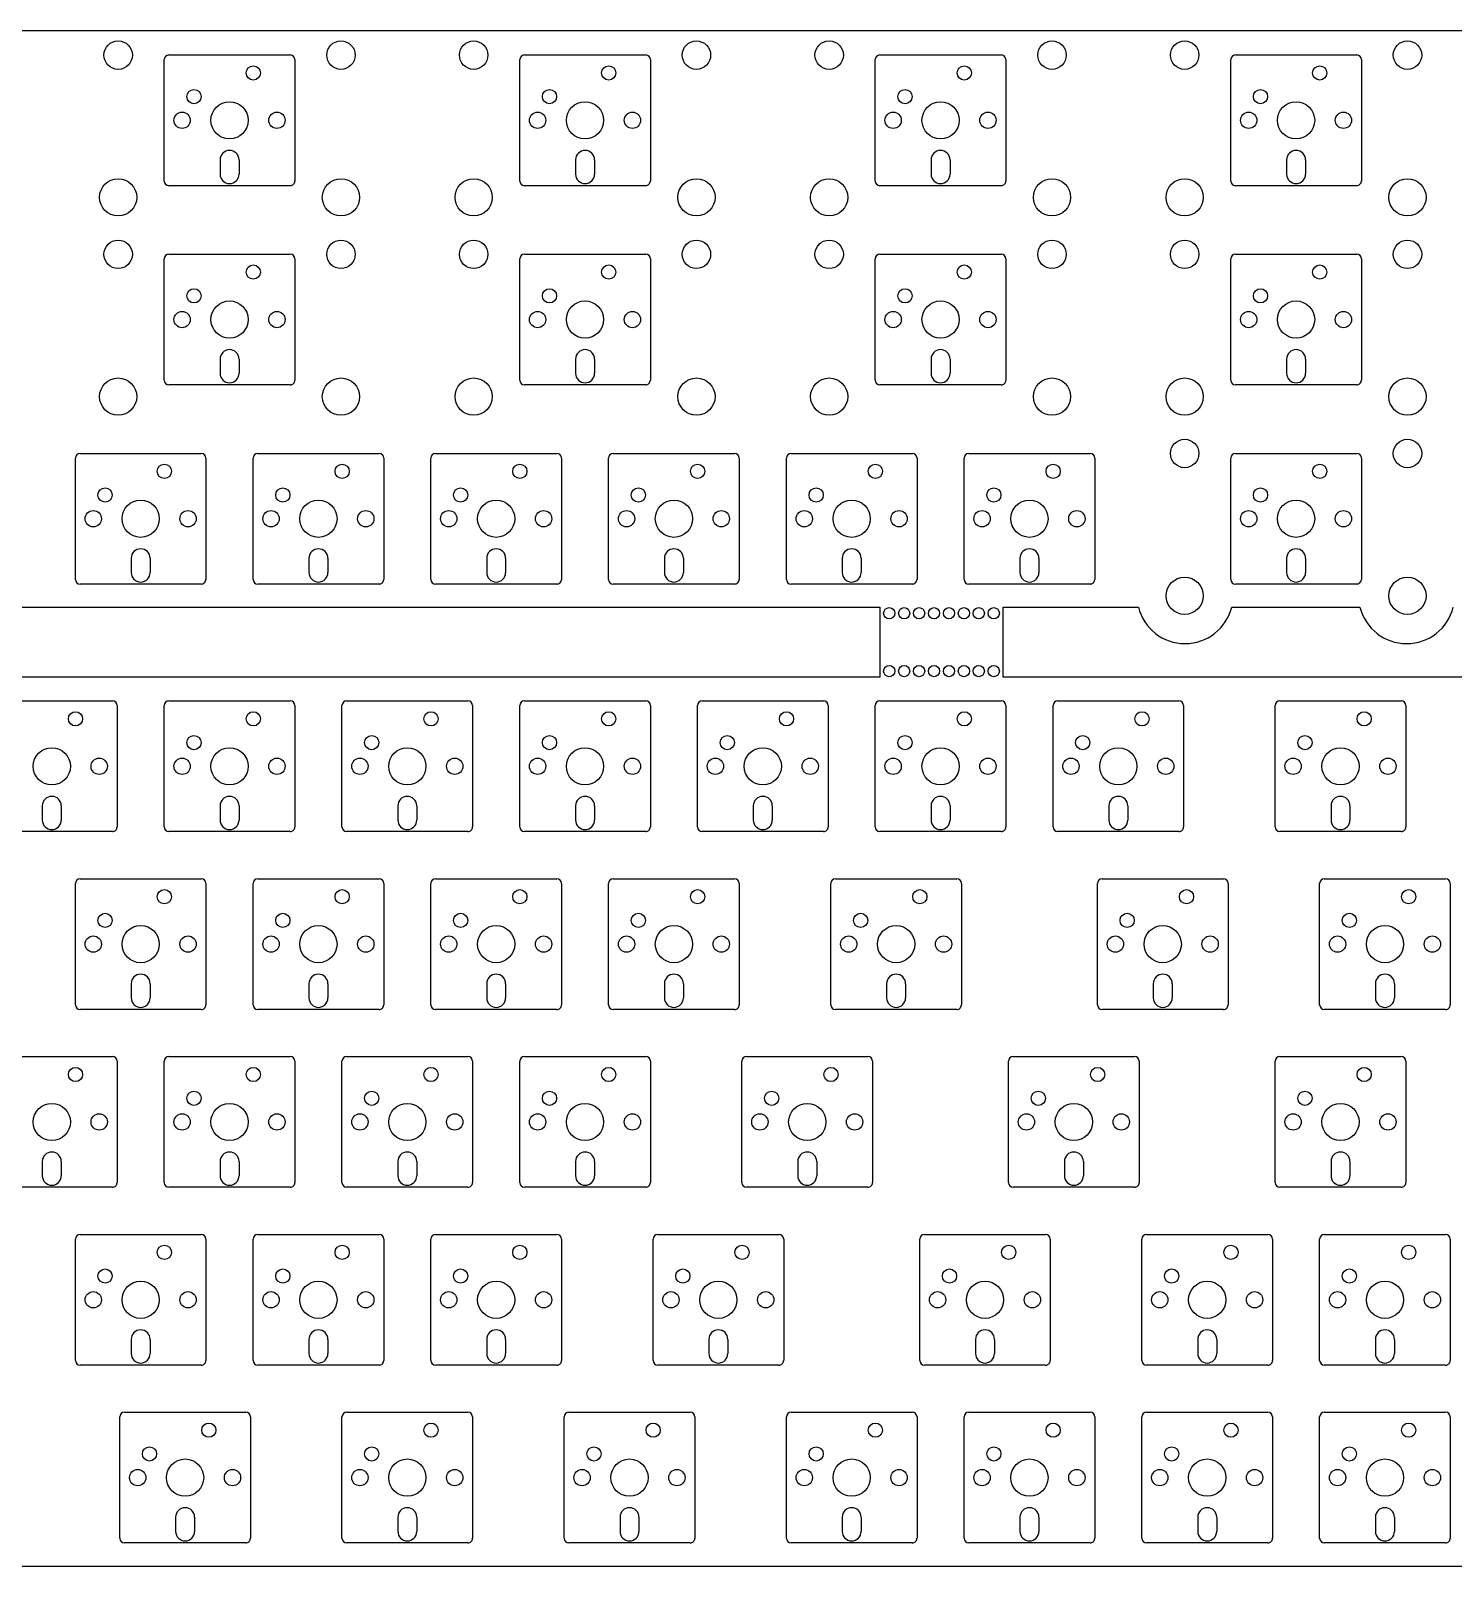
# Model space of a CAD drawing. Extents: x 37 to 589, y -214 to -49.
# Drawn here: x 348.8 to 501.2, y -213.5 to -49 of the extents above; entities that cross this region are included whole.
import ezdxf

# ---------------------------------------------------------------- set-up
doc = ezdxf.new("R2010")
doc.units = 0
doc.layers.add('BLACK', color=7, linetype='CONTINUOUS')

msp = doc.modelspace()

# ---------------------------------------------------------------- linework, layer by layer
at = {"layer": 'BLACK', "linetype": 'CONTINUOUS'}
for p, q in [((589.25, -49), (36.75, -49)), ((363.1, -65.1), (363.1, -52.1)), ((363.6, -51.6), (376.6, -51.6)), ((377.1, -52.1), (377.1, -65.1)), ((401.2, -65.1), (401.2, -52.1)), ((401.7, -51.6), (414.7, -51.6)), ((415.2, -52.1), (415.2, -65.1)), ((439.3, -65.1), (439.3, -52.1)), ((439.8, -51.6), (452.8, -51.6)), ((453.3, -52.1), (453.3, -65.1)), ((477.4, -65.1), (477.4, -52.1)), ((477.9, -51.6), (490.9, -51.6)), ((491.4, -52.1), (491.4, -65.1)), ((369.084, -62.838), (369.084, -64.362)), ((371.116, -62.838), (371.116, -64.362)), ((407.184, -62.838), (407.184, -64.362)), ((409.216, -62.838), (409.216, -64.362)), ((445.284, -62.838), (445.284, -64.362)), ((447.316, -62.838), (447.316, -64.362)), ((483.384, -62.838), (483.384, -64.362)), ((485.416, -62.838), (485.416, -64.362)), ((376.6, -65.6), (363.6, -65.6)), ((414.7, -65.6), (401.7, -65.6)), ((452.8, -65.6), (439.8, -65.6)), ((490.9, -65.6), (477.9, -65.6)), ((363.1, -86.44), (363.1, -73.44)), ((363.6, -72.94), (376.6, -72.94)), ((377.1, -73.44), (377.1, -86.44)), ((401.2, -86.44), (401.2, -73.44)), ((401.7, -72.94), (414.7, -72.94)), ((415.2, -73.44), (415.2, -86.44)), ((439.3, -86.44), (439.3, -73.44)), ((439.8, -72.94), (452.8, -72.94)), ((453.3, -73.44), (453.3, -86.44)), ((477.4, -86.44), (477.4, -73.44)), ((477.9, -72.94), (490.9, -72.94)), ((491.4, -73.44), (491.4, -86.44)), ((369.084, -84.178), (369.084, -85.702)), ((371.116, -84.178), (371.116, -85.702)), ((407.184, -84.178), (407.184, -85.702)), ((409.216, -84.178), (409.216, -85.702)), ((445.284, -84.178), (445.284, -85.702)), ((447.316, -84.178), (447.316, -85.702)), ((483.384, -84.178), (483.384, -85.702)), ((485.416, -84.178), (485.416, -85.702)), ((376.6, -86.94), (363.6, -86.94)), ((414.7, -86.94), (401.7, -86.94)), ((452.8, -86.94), (439.8, -86.94)), ((490.9, -86.94), (477.9, -86.94)), ((353.575, -107.78), (353.575, -94.78)), ((354.075, -94.28), (367.075, -94.28)), ((367.575, -94.78), (367.575, -107.78)), ((372.625, -107.78), (372.625, -94.78)), ((373.125, -94.28), (386.125, -94.28)), ((386.625, -94.78), (386.625, -107.78)), ((391.675, -107.78), (391.675, -94.78)), ((392.175, -94.28), (405.175, -94.28)), ((405.675, -94.78), (405.675, -107.78)), ((410.725, -107.78), (410.725, -94.78)), ((411.225, -94.28), (424.225, -94.28)), ((424.725, -94.78), (424.725, -107.78)), ((429.775, -107.78), (429.775, -94.78)), ((430.275, -94.28), (443.275, -94.28)), ((443.775, -94.78), (443.775, -107.78)), ((448.825, -107.78), (448.825, -94.78)), ((449.325, -94.28), (462.325, -94.28)), ((462.825, -94.78), (462.825, -107.78)), ((477.4, -107.78), (477.4, -94.78)), ((477.9, -94.28), (490.9, -94.28)), ((491.4, -94.78), (491.4, -107.78)), ((359.559, -105.518), (359.559, -107.042)), ((361.591, -105.518), (361.591, -107.042)), ((378.609, -105.518), (378.609, -107.042)), ((380.641, -105.518), (380.641, -107.042)), ((397.659, -105.518), (397.659, -107.042)), ((399.691, -105.518), (399.691, -107.042)), ((416.709, -105.518), (416.709, -107.042)), ((418.741, -105.518), (418.741, -107.042)), ((435.759, -105.518), (435.759, -107.042)), ((437.791, -105.518), (437.791, -107.042)), ((454.809, -105.518), (454.809, -107.042)), ((456.841, -105.518), (456.841, -107.042)), ((483.384, -105.518), (483.384, -107.042)), ((485.416, -105.518), (485.416, -107.042)), ((367.075, -108.28), (354.075, -108.28)), ((386.125, -108.28), (373.125, -108.28)), ((405.175, -108.28), (392.175, -108.28)), ((424.225, -108.28), (411.225, -108.28)), ((443.275, -108.28), (430.275, -108.28)), ((462.325, -108.28), (449.325, -108.28)), ((490.9, -108.28), (477.9, -108.28)), ((181.2, -110.75), (439.8, -110.75)), ((439.8, -110.75), (439.8, -118.25)), ((453, -118.25), (453, -110.75)), ((453, -110.75), (467.5, -110.75)), ((477.5, -110.75), (491.25, -110.75)), ((439.8, -118.25), (305, -118.25)), ((565.2, -118.25), (453, -118.25)), ((344.55, -120.8), (357.55, -120.8)), ((358.05, -121.3), (358.05, -134.3)), ((363.1, -134.3), (363.1, -121.3)), ((363.6, -120.8), (376.6, -120.8)), ((377.1, -121.3), (377.1, -134.3)), ((382.15, -134.3), (382.15, -121.3)), ((382.65, -120.8), (395.65, -120.8)), ((396.15, -121.3), (396.15, -134.3)), ((401.2, -134.3), (401.2, -121.3)), ((401.7, -120.8), (414.7, -120.8)), ((415.2, -121.3), (415.2, -134.3)), ((420.25, -134.3), (420.25, -121.3)), ((420.75, -120.8), (433.75, -120.8)), ((434.25, -121.3), (434.25, -134.3)), ((439.3, -134.3), (439.3, -121.3)), ((439.8, -120.8), (452.8, -120.8)), ((453.3, -121.3), (453.3, -134.3)), ((458.35, -134.3), (458.35, -121.3)), ((458.85, -120.8), (471.85, -120.8)), ((472.35, -121.3), (472.35, -134.3)), ((482.1625, -134.3), (482.1625, -121.3)), ((482.6625, -120.8), (495.6625, -120.8)), ((496.1625, -121.3), (496.1625, -134.3)), ((350.034, -132.038), (350.034, -133.562)), ((352.066, -132.038), (352.066, -133.562)), ((369.084, -132.038), (369.084, -133.562)), ((371.116, -132.038), (371.116, -133.562)), ((388.134, -132.038), (388.134, -133.562)), ((390.166, -132.038), (390.166, -133.562)), ((407.184, -132.038), (407.184, -133.562)), ((409.216, -132.038), (409.216, -133.562)), ((426.234, -132.038), (426.234, -133.562)), ((428.266, -132.038), (428.266, -133.562)), ((445.284, -132.038), (445.284, -133.562)), ((447.316, -132.038), (447.316, -133.562)), ((464.334, -132.038), (464.334, -133.562)), ((466.366, -132.038), (466.366, -133.562)), ((488.1465, -132.038), (488.1465, -133.562)), ((490.1785, -132.038), (490.1785, -133.562)), ((357.55, -134.8), (344.55, -134.8)), ((376.6, -134.8), (363.6, -134.8)), ((395.65, -134.8), (382.65, -134.8)), ((414.7, -134.8), (401.7, -134.8)), ((433.75, -134.8), (420.75, -134.8)), ((452.8, -134.8), (439.8, -134.8)), ((471.85, -134.8), (458.85, -134.8)), ((495.6625, -134.8), (482.6625, -134.8)), ((353.575, -153.35), (353.575, -140.35)), ((354.075, -139.85), (367.075, -139.85)), ((367.575, -140.35), (367.575, -153.35)), ((372.625, -153.35), (372.625, -140.35)), ((373.125, -139.85), (386.125, -139.85)), ((386.625, -140.35), (386.625, -153.35)), ((391.675, -153.35), (391.675, -140.35)), ((392.175, -139.85), (405.175, -139.85)), ((405.675, -140.35), (405.675, -153.35)), ((410.725, -153.35), (410.725, -140.35)), ((411.225, -139.85), (424.225, -139.85)), ((424.725, -140.35), (424.725, -153.35)), ((434.5375, -153.35), (434.5375, -140.35)), ((435.0375, -139.85), (448.0375, -139.85)), ((448.5375, -140.35), (448.5375, -153.35)), ((463.1125, -153.35), (463.1125, -140.35)), ((463.6125, -139.85), (476.6125, -139.85)), ((477.1125, -140.35), (477.1125, -153.35)), ((486.925, -153.35), (486.925, -140.35)), ((487.425, -139.85), (500.425, -139.85)), ((500.925, -140.35), (500.925, -153.35)), ((359.559, -151.088), (359.559, -152.612)), ((361.591, -151.088), (361.591, -152.612)), ((378.609, -151.088), (378.609, -152.612)), ((380.641, -151.088), (380.641, -152.612)), ((397.659, -151.088), (397.659, -152.612)), ((399.691, -151.088), (399.691, -152.612)), ((416.709, -151.088), (416.709, -152.612)), ((418.741, -151.088), (418.741, -152.612)), ((440.5215, -151.088), (440.5215, -152.612)), ((442.5535, -151.088), (442.5535, -152.612)), ((469.0965, -151.088), (469.0965, -152.612)), ((471.1285, -151.088), (471.1285, -152.612)), ((492.909, -151.088), (492.909, -152.612)), ((494.941, -151.088), (494.941, -152.612)), ((367.075, -153.85), (354.075, -153.85)), ((386.125, -153.85), (373.125, -153.85)), ((405.175, -153.85), (392.175, -153.85)), ((424.225, -153.85), (411.225, -153.85)), ((448.0375, -153.85), (435.0375, -153.85)), ((476.6125, -153.85), (463.6125, -153.85)), ((500.425, -153.85), (487.425, -153.85)), ((344.55, -158.9), (357.55, -158.9)), ((358.05, -159.4), (358.05, -172.4)), ((363.1, -172.4), (363.1, -159.4)), ((363.6, -158.9), (376.6, -158.9)), ((377.1, -159.4), (377.1, -172.4)), ((382.15, -172.4), (382.15, -159.4)), ((382.65, -158.9), (395.65, -158.9)), ((396.15, -159.4), (396.15, -172.4)), ((401.2, -172.4), (401.2, -159.4)), ((401.7, -158.9), (414.7, -158.9)), ((415.2, -159.4), (415.2, -172.4)), ((425.0125, -172.4), (425.0125, -159.4)), ((425.5125, -158.9), (438.5125, -158.9)), ((439.0125, -159.4), (439.0125, -172.4)), ((453.5875, -172.4), (453.5875, -159.4)), ((454.0875, -158.9), (467.0875, -158.9)), ((467.5875, -159.4), (467.5875, -172.4)), ((482.1625, -172.4), (482.1625, -159.4)), ((482.6625, -158.9), (495.6625, -158.9)), ((496.1625, -159.4), (496.1625, -172.4)), ((350.034, -170.138), (350.034, -171.662)), ((352.066, -170.138), (352.066, -171.662)), ((369.084, -170.138), (369.084, -171.662)), ((371.116, -170.138), (371.116, -171.662)), ((388.134, -170.138), (388.134, -171.662)), ((390.166, -170.138), (390.166, -171.662)), ((407.184, -170.138), (407.184, -171.662)), ((409.216, -170.138), (409.216, -171.662)), ((430.9965, -170.138), (430.9965, -171.662)), ((433.0285, -170.138), (433.0285, -171.662)), ((459.5715, -170.138), (459.5715, -171.662)), ((461.6035, -170.138), (461.6035, -171.662)), ((488.1465, -170.138), (488.1465, -171.662)), ((490.1785, -170.138), (490.1785, -171.662)), ((357.55, -172.9), (344.55, -172.9)), ((376.6, -172.9), (363.6, -172.9)), ((395.65, -172.9), (382.65, -172.9)), ((414.7, -172.9), (401.7, -172.9)), ((438.5125, -172.9), (425.5125, -172.9)), ((467.0875, -172.9), (454.0875, -172.9)), ((495.6625, -172.9), (482.6625, -172.9)), ((353.575, -191.45), (353.575, -178.45)), ((354.075, -177.95), (367.075, -177.95)), ((367.575, -178.45), (367.575, -191.45)), ((372.625, -191.45), (372.625, -178.45)), ((373.125, -177.95), (386.125, -177.95)), ((386.625, -178.45), (386.625, -191.45)), ((391.675, -191.45), (391.675, -178.45)), ((392.175, -177.95), (405.175, -177.95)), ((405.675, -178.45), (405.675, -191.45)), ((415.4875, -191.45), (415.4875, -178.45)), ((415.9875, -177.95), (428.9875, -177.95)), ((429.4875, -178.45), (429.4875, -191.45)), ((444.0625, -191.45), (444.0625, -178.45)), ((444.5625, -177.95), (457.5625, -177.95)), ((458.0625, -178.45), (458.0625, -191.45)), ((467.875, -191.45), (467.875, -178.45)), ((468.375, -177.95), (481.375, -177.95)), ((481.875, -178.45), (481.875, -191.45)), ((486.925, -191.45), (486.925, -178.45)), ((487.425, -177.95), (500.425, -177.95)), ((500.925, -178.45), (500.925, -191.45)), ((359.559, -189.188), (359.559, -190.712)), ((361.591, -189.188), (361.591, -190.712)), ((378.609, -189.188), (378.609, -190.712)), ((380.641, -189.188), (380.641, -190.712)), ((397.659, -189.188), (397.659, -190.712)), ((399.691, -189.188), (399.691, -190.712)), ((421.4715, -189.188), (421.4715, -190.712)), ((423.5035, -189.188), (423.5035, -190.712)), ((450.0465, -189.188), (450.0465, -190.712)), ((452.0785, -189.188), (452.0785, -190.712)), ((473.859, -189.188), (473.859, -190.712)), ((475.891, -189.188), (475.891, -190.712)), ((492.909, -189.188), (492.909, -190.712)), ((494.941, -189.188), (494.941, -190.712)), ((367.075, -191.95), (354.075, -191.95)), ((386.125, -191.95), (373.125, -191.95)), ((405.175, -191.95), (392.175, -191.95)), ((428.9875, -191.95), (415.9875, -191.95)), ((457.5625, -191.95), (444.5625, -191.95)), ((481.375, -191.95), (468.375, -191.95)), ((500.425, -191.95), (487.425, -191.95)), ((358.8375, -197), (371.8375, -197)), ((382.65, -197), (395.65, -197)), ((406.4625, -197), (419.4625, -197)), ((430.275, -197), (443.275, -197)), ((449.325, -197), (462.325, -197)), ((468.375, -197), (481.375, -197)), ((487.425, -197), (500.425, -197)), ((358.3375, -210.5), (358.3375, -197.5)), ((372.3375, -197.5), (372.3375, -210.5)), ((382.15, -210.5), (382.15, -197.5)), ((396.15, -197.5), (396.15, -210.5)), ((405.9625, -210.5), (405.9625, -197.5)), ((419.9625, -197.5), (419.9625, -210.5)), ((429.775, -210.5), (429.775, -197.5)), ((443.775, -197.5), (443.775, -210.5)), ((448.825, -210.5), (448.825, -197.5)), ((462.825, -197.5), (462.825, -210.5)), ((467.875, -210.5), (467.875, -197.5)), ((481.875, -197.5), (481.875, -210.5)), ((486.925, -210.5), (486.925, -197.5)), ((500.925, -197.5), (500.925, -210.5)), ((364.3215, -208.238), (364.3215, -209.762)), ((366.3535, -208.238), (366.3535, -209.762)), ((388.134, -208.238), (388.134, -209.762)), ((390.166, -208.238), (390.166, -209.762)), ((411.9465, -208.238), (411.9465, -209.762)), ((413.9785, -208.238), (413.9785, -209.762)), ((435.759, -208.238), (435.759, -209.762)), ((437.791, -208.238), (437.791, -209.762)), ((454.809, -208.238), (454.809, -209.762)), ((456.841, -208.238), (456.841, -209.762)), ((473.859, -208.238), (473.859, -209.762)), ((475.891, -208.238), (475.891, -209.762)), ((492.909, -208.238), (492.909, -209.762)), ((494.941, -208.238), (494.941, -209.762)), ((371.8375, -211), (358.8375, -211)), ((395.65, -211), (382.65, -211)), ((419.4625, -211), (406.4625, -211)), ((443.275, -211), (430.275, -211)), ((462.325, -211), (449.325, -211)), ((481.375, -211), (468.375, -211)), ((500.425, -211), (487.425, -211)), ((36.75, -213.5), (589.25, -213.5))]:
    msp.add_line(p, q, dxfattribs=at)
at = {"layer": 'BLACK'}
for centre, radius in [((358.162, -51.615), 1.523999), ((358.162, -51.615), 1.523999), ((382.038, -51.615), 1.523999), ((382.038, -51.615), 1.523999), ((396.262, -51.615), 1.523999), ((396.262, -51.615), 1.523999), ((420.138, -51.615), 1.523999), ((420.138, -51.615), 1.523999), ((434.362, -51.615), 1.523999), ((434.362, -51.615), 1.523999), ((458.238, -51.615), 1.523999), ((458.238, -51.615), 1.523999), ((472.462, -51.615), 1.523999), ((472.462, -51.615), 1.523999), ((496.338, -51.615), 1.523999), ((496.338, -51.615), 1.523999), ((372.64, -53.52), 0.762), ((372.64, -53.52), 0.762), ((410.74, -53.52), 0.762), ((410.74, -53.52), 0.762), ((448.84, -53.52), 0.762), ((448.84, -53.52), 0.762), ((486.94, -53.52), 0.762), ((486.94, -53.52), 0.762), ((366.29, -56.06), 0.762), ((366.29, -56.06), 0.762), ((404.39, -56.06), 0.762), ((404.39, -56.06), 0.762), ((442.49, -56.06), 0.762), ((442.49, -56.06), 0.762), ((480.59, -56.06), 0.762), ((480.59, -56.06), 0.762), ((370.1, -58.6), 1.993899), ((370.1, -58.6), 1.993899), ((408.2, -58.6), 1.993899), ((408.2, -58.6), 1.993899), ((446.3, -58.6), 1.993899), ((446.3, -58.6), 1.993899), ((484.4, -58.6), 1.993899), ((484.4, -58.6), 1.993899), ((365.02, -58.6), 0.874999), ((365.02, -58.6), 0.874999), ((375.18, -58.6), 0.874999), ((375.18, -58.6), 0.874999), ((403.12, -58.6), 0.874999), ((403.12, -58.6), 0.874999), ((413.28, -58.6), 0.874999), ((413.28, -58.6), 0.874999), ((441.22, -58.6), 0.874999), ((441.22, -58.6), 0.874999), ((451.38, -58.6), 0.874999), ((451.38, -58.6), 0.874999), ((479.32, -58.6), 0.874999), ((479.32, -58.6), 0.874999), ((489.48, -58.6), 0.874999), ((489.48, -58.6), 0.874999), ((358.162, -66.855), 1.993899), ((358.162, -66.855), 1.993899), ((382.038, -66.855), 1.993899), ((382.038, -66.855), 1.993899), ((396.262, -66.855), 1.993899), ((396.262, -66.855), 1.993899), ((420.138, -66.855), 1.993899), ((420.138, -66.855), 1.993899), ((434.362, -66.855), 1.993899), ((434.362, -66.855), 1.993899), ((458.238, -66.855), 1.993899), ((458.238, -66.855), 1.993899), ((472.462, -66.855), 1.993899), ((472.462, -66.855), 1.993899), ((496.338, -66.855), 1.993899), ((496.338, -66.855), 1.993899), ((358.162, -72.955), 1.523999), ((358.162, -72.955), 1.523999), ((382.038, -72.955), 1.523999), ((382.038, -72.955), 1.523999), ((396.262, -72.955), 1.523999), ((396.262, -72.955), 1.523999), ((420.138, -72.955), 1.523999), ((420.138, -72.955), 1.523999), ((434.362, -72.955), 1.523999), ((434.362, -72.955), 1.523999), ((458.238, -72.955), 1.523999), ((458.238, -72.955), 1.523999), ((472.462, -72.955), 1.523999), ((472.462, -72.955), 1.523999), ((496.338, -72.955), 1.523999), ((496.338, -72.955), 1.523999), ((372.64, -74.86), 0.762), ((372.64, -74.86), 0.762), ((410.74, -74.86), 0.762), ((410.74, -74.86), 0.762), ((448.84, -74.86), 0.762), ((448.84, -74.86), 0.762), ((486.94, -74.86), 0.762), ((486.94, -74.86), 0.762), ((366.29, -77.4), 0.762), ((366.29, -77.4), 0.762), ((404.39, -77.4), 0.762), ((404.39, -77.4), 0.762), ((442.49, -77.4), 0.762), ((442.49, -77.4), 0.762), ((480.59, -77.4), 0.762), ((480.59, -77.4), 0.762), ((370.1, -79.94), 1.993899), ((370.1, -79.94), 1.993899), ((408.2, -79.94), 1.993899), ((408.2, -79.94), 1.993899), ((446.3, -79.94), 1.993899), ((446.3, -79.94), 1.993899), ((484.4, -79.94), 1.993899), ((484.4, -79.94), 1.993899), ((365.02, -79.94), 0.874999), ((365.02, -79.94), 0.874999), ((375.18, -79.94), 0.874999), ((375.18, -79.94), 0.874999), ((403.12, -79.94), 0.874999), ((403.12, -79.94), 0.874999), ((413.28, -79.94), 0.874999), ((413.28, -79.94), 0.874999), ((441.22, -79.94), 0.874999), ((441.22, -79.94), 0.874999), ((451.38, -79.94), 0.874999), ((451.38, -79.94), 0.874999), ((479.32, -79.94), 0.874999), ((479.32, -79.94), 0.874999), ((489.48, -79.94), 0.874999), ((489.48, -79.94), 0.874999), ((358.162, -88.195), 1.993899), ((358.162, -88.195), 1.993899), ((382.038, -88.195), 1.993899), ((382.038, -88.195), 1.993899), ((396.262, -88.195), 1.993899), ((396.262, -88.195), 1.993899), ((420.138, -88.195), 1.993899), ((420.138, -88.195), 1.993899), ((434.362, -88.195), 1.993899), ((434.362, -88.195), 1.993899), ((458.238, -88.195), 1.993899), ((458.238, -88.195), 1.993899), ((472.462, -88.195), 1.993899), ((472.462, -88.195), 1.993899), ((496.338, -88.195), 1.993899), ((496.338, -88.195), 1.993899), ((472.462, -94.295), 1.523999), ((472.462, -94.295), 1.523999), ((496.338, -94.295), 1.523999), ((496.338, -94.295), 1.523999), ((363.115, -96.2), 0.762), ((363.115, -96.2), 0.762), ((382.165, -96.2), 0.762), ((382.165, -96.2), 0.762), ((401.215, -96.2), 0.762), ((401.215, -96.2), 0.762), ((420.265, -96.2), 0.762), ((420.265, -96.2), 0.762), ((439.315, -96.2), 0.762), ((439.315, -96.2), 0.762), ((458.365, -96.2), 0.762), ((458.365, -96.2), 0.762), ((486.94, -96.2), 0.762), ((486.94, -96.2), 0.762), ((356.765, -98.74), 0.762), ((356.765, -98.74), 0.762), ((375.815, -98.74), 0.762), ((375.815, -98.74), 0.762), ((394.865, -98.74), 0.762), ((394.865, -98.74), 0.762), ((413.915, -98.74), 0.762), ((413.915, -98.74), 0.762), ((432.965, -98.74), 0.762), ((432.965, -98.74), 0.762), ((452.015, -98.74), 0.762), ((452.015, -98.74), 0.762), ((480.59, -98.74), 0.762), ((480.59, -98.74), 0.762), ((360.575, -101.28), 1.993899), ((360.575, -101.28), 1.993899), ((379.625, -101.28), 1.993899), ((379.625, -101.28), 1.993899), ((398.675, -101.28), 1.993899), ((398.675, -101.28), 1.993899), ((417.725, -101.28), 1.993899), ((417.725, -101.28), 1.993899), ((436.775, -101.28), 1.993899), ((436.775, -101.28), 1.993899), ((455.825, -101.28), 1.993899), ((455.825, -101.28), 1.993899), ((484.4, -101.28), 1.993899), ((484.4, -101.28), 1.993899), ((355.495, -101.28), 0.874999), ((355.495, -101.28), 0.874999), ((365.655, -101.28), 0.874999), ((365.655, -101.28), 0.874999), ((374.545, -101.28), 0.874999), ((374.545, -101.28), 0.874999), ((384.705, -101.28), 0.874999), ((384.705, -101.28), 0.874999), ((393.595, -101.28), 0.874999), ((393.595, -101.28), 0.874999), ((403.755, -101.28), 0.874999), ((403.755, -101.28), 0.874999), ((412.645, -101.28), 0.874999), ((412.645, -101.28), 0.874999), ((422.805, -101.28), 0.874999), ((422.805, -101.28), 0.874999), ((431.695, -101.28), 0.874999), ((431.695, -101.28), 0.874999), ((441.855, -101.28), 0.874999), ((441.855, -101.28), 0.874999), ((450.745, -101.28), 0.874999), ((450.745, -101.28), 0.874999), ((460.905, -101.28), 0.874999), ((460.905, -101.28), 0.874999), ((479.32, -101.28), 0.874999), ((479.32, -101.28), 0.874999), ((489.48, -101.28), 0.874999), ((489.48, -101.28), 0.874999), ((472.462, -109.535), 1.993899), ((472.462, -109.535), 1.993899), ((496.338, -109.535), 1.993899), ((496.338, -109.535), 1.993899), ((440.8, -111.4), 0.6), ((442.4, -111.4), 0.6), ((444, -111.4), 0.6), ((445.6, -111.4), 0.6), ((447.2, -111.4), 0.6), ((448.8, -111.4), 0.6), ((450.4, -111.4), 0.6), ((452, -111.4), 0.6), ((440.8, -117.6), 0.6), ((442.4, -117.6), 0.6), ((444, -117.6), 0.6), ((445.6, -117.6), 0.6), ((447.2, -117.6), 0.6), ((448.8, -117.6), 0.6), ((450.4, -117.6), 0.6), ((452, -117.6), 0.6), ((353.59, -122.72), 0.762), ((353.59, -122.72), 0.762), ((372.64, -122.72), 0.762), ((372.64, -122.72), 0.762), ((391.69, -122.72), 0.762), ((391.69, -122.72), 0.762), ((410.74, -122.72), 0.762), ((410.74, -122.72), 0.762), ((429.79, -122.72), 0.762), ((429.79, -122.72), 0.762), ((448.84, -122.72), 0.762), ((448.84, -122.72), 0.762), ((467.89, -122.72), 0.762), ((467.89, -122.72), 0.762), ((491.7025, -122.72), 0.762), ((491.7025, -122.72), 0.762), ((366.29, -125.26), 0.762), ((366.29, -125.26), 0.762), ((385.34, -125.26), 0.762), ((385.34, -125.26), 0.762), ((404.39, -125.26), 0.762), ((404.39, -125.26), 0.762), ((423.44, -125.26), 0.762), ((423.44, -125.26), 0.762), ((442.49, -125.26), 0.762), ((442.49, -125.26), 0.762), ((461.54, -125.26), 0.762), ((461.54, -125.26), 0.762), ((485.3525, -125.26), 0.762), ((485.3525, -125.26), 0.762), ((351.05, -127.8), 1.993899), ((351.05, -127.8), 1.993899), ((370.1, -127.8), 1.993899), ((370.1, -127.8), 1.993899), ((389.15, -127.8), 1.993899), ((389.15, -127.8), 1.993899), ((408.2, -127.8), 1.993899), ((408.2, -127.8), 1.993899), ((427.25, -127.8), 1.993899), ((427.25, -127.8), 1.993899), ((446.3, -127.8), 1.993899), ((446.3, -127.8), 1.993899), ((465.35, -127.8), 1.993899), ((465.35, -127.8), 1.993899), ((489.1625, -127.8), 1.993899), ((489.1625, -127.8), 1.993899), ((356.13, -127.8), 0.874999), ((356.13, -127.8), 0.874999), ((365.02, -127.8), 0.874999), ((365.02, -127.8), 0.874999), ((375.18, -127.8), 0.874999), ((375.18, -127.8), 0.874999), ((384.07, -127.8), 0.874999), ((384.07, -127.8), 0.874999), ((394.23, -127.8), 0.874999), ((394.23, -127.8), 0.874999), ((403.12, -127.8), 0.874999), ((403.12, -127.8), 0.874999), ((413.28, -127.8), 0.874999), ((413.28, -127.8), 0.874999), ((422.17, -127.8), 0.874999), ((422.17, -127.8), 0.874999), ((432.33, -127.8), 0.874999), ((432.33, -127.8), 0.874999), ((441.22, -127.8), 0.874999), ((441.22, -127.8), 0.874999), ((451.38, -127.8), 0.874999), ((451.38, -127.8), 0.874999), ((460.27, -127.8), 0.874999), ((460.27, -127.8), 0.874999), ((470.43, -127.8), 0.874999), ((470.43, -127.8), 0.874999), ((484.0825, -127.8), 0.874999), ((484.0825, -127.8), 0.874999), ((494.2425, -127.8), 0.874999), ((494.2425, -127.8), 0.874999), ((363.115, -141.77), 0.762), ((363.115, -141.77), 0.762), ((382.165, -141.77), 0.762), ((382.165, -141.77), 0.762), ((401.215, -141.77), 0.762), ((401.215, -141.77), 0.762), ((420.265, -141.77), 0.762), ((420.265, -141.77), 0.762), ((444.0775, -141.77), 0.762), ((444.0775, -141.77), 0.762), ((472.6525, -141.77), 0.762), ((472.6525, -141.77), 0.762), ((496.465, -141.77), 0.762), ((496.465, -141.77), 0.762), ((356.765, -144.31), 0.762), ((356.765, -144.31), 0.762), ((375.815, -144.31), 0.762), ((375.815, -144.31), 0.762), ((394.865, -144.31), 0.762), ((394.865, -144.31), 0.762), ((413.915, -144.31), 0.762), ((413.915, -144.31), 0.762), ((437.7275, -144.31), 0.762), ((437.7275, -144.31), 0.762), ((466.3025, -144.31), 0.762), ((466.3025, -144.31), 0.762), ((490.115, -144.31), 0.762), ((490.115, -144.31), 0.762), ((355.495, -146.85), 0.874999), ((355.495, -146.85), 0.874999), ((360.575, -146.85), 1.993899), ((360.575, -146.85), 1.993899), ((365.655, -146.85), 0.874999), ((365.655, -146.85), 0.874999), ((374.545, -146.85), 0.874999), ((374.545, -146.85), 0.874999), ((379.625, -146.85), 1.993899), ((379.625, -146.85), 1.993899), ((384.705, -146.85), 0.874999), ((384.705, -146.85), 0.874999), ((393.595, -146.85), 0.874999), ((393.595, -146.85), 0.874999), ((398.675, -146.85), 1.993899), ((398.675, -146.85), 1.993899), ((403.755, -146.85), 0.874999), ((403.755, -146.85), 0.874999), ((412.645, -146.85), 0.874999), ((412.645, -146.85), 0.874999), ((417.725, -146.85), 1.993899), ((417.725, -146.85), 1.993899), ((422.805, -146.85), 0.874999), ((422.805, -146.85), 0.874999), ((436.4575, -146.85), 0.874999), ((436.4575, -146.85), 0.874999), ((441.5375, -146.85), 1.993899), ((441.5375, -146.85), 1.993899), ((446.6175, -146.85), 0.874999), ((446.6175, -146.85), 0.874999), ((465.0325, -146.85), 0.874999), ((465.0325, -146.85), 0.874999), ((470.1125, -146.85), 1.993899), ((470.1125, -146.85), 1.993899), ((475.1925, -146.85), 0.874999), ((475.1925, -146.85), 0.874999), ((488.845, -146.85), 0.874999), ((488.845, -146.85), 0.874999), ((493.925, -146.85), 1.993899), ((493.925, -146.85), 1.993899), ((499.005, -146.85), 0.874999), ((499.005, -146.85), 0.874999), ((353.59, -160.82), 0.762), ((353.59, -160.82), 0.762), ((372.64, -160.82), 0.762), ((372.64, -160.82), 0.762), ((391.69, -160.82), 0.762), ((391.69, -160.82), 0.762), ((410.74, -160.82), 0.762), ((410.74, -160.82), 0.762), ((434.5525, -160.82), 0.762), ((434.5525, -160.82), 0.762), ((463.1275, -160.82), 0.762), ((463.1275, -160.82), 0.762), ((491.7025, -160.82), 0.762), ((491.7025, -160.82), 0.762), ((366.29, -163.36), 0.762), ((366.29, -163.36), 0.762), ((385.34, -163.36), 0.762), ((385.34, -163.36), 0.762), ((404.39, -163.36), 0.762), ((404.39, -163.36), 0.762), ((428.2025, -163.36), 0.762), ((428.2025, -163.36), 0.762), ((456.7775, -163.36), 0.762), ((456.7775, -163.36), 0.762), ((485.3525, -163.36), 0.762), ((485.3525, -163.36), 0.762), ((351.05, -165.9), 1.993899), ((351.05, -165.9), 1.993899), ((370.1, -165.9), 1.993899), ((370.1, -165.9), 1.993899), ((389.15, -165.9), 1.993899), ((389.15, -165.9), 1.993899), ((408.2, -165.9), 1.993899), ((408.2, -165.9), 1.993899), ((432.0125, -165.9), 1.993899), ((432.0125, -165.9), 1.993899), ((460.5875, -165.9), 1.993899), ((460.5875, -165.9), 1.993899), ((489.1625, -165.9), 1.993899), ((489.1625, -165.9), 1.993899), ((356.13, -165.9), 0.874999), ((356.13, -165.9), 0.874999), ((365.02, -165.9), 0.874999), ((365.02, -165.9), 0.874999), ((375.18, -165.9), 0.874999), ((375.18, -165.9), 0.874999), ((384.07, -165.9), 0.874999), ((384.07, -165.9), 0.874999), ((394.23, -165.9), 0.874999), ((394.23, -165.9), 0.874999), ((403.12, -165.9), 0.874999), ((403.12, -165.9), 0.874999), ((413.28, -165.9), 0.874999), ((413.28, -165.9), 0.874999), ((426.9325, -165.9), 0.874999), ((426.9325, -165.9), 0.874999), ((437.0925, -165.9), 0.874999), ((437.0925, -165.9), 0.874999), ((455.5075, -165.9), 0.874999), ((455.5075, -165.9), 0.874999), ((465.6675, -165.9), 0.874999), ((465.6675, -165.9), 0.874999), ((484.0825, -165.9), 0.874999), ((484.0825, -165.9), 0.874999), ((494.2425, -165.9), 0.874999), ((494.2425, -165.9), 0.874999), ((363.115, -179.87), 0.762), ((363.115, -179.87), 0.762), ((382.165, -179.87), 0.762), ((382.165, -179.87), 0.762), ((401.215, -179.87), 0.762), ((401.215, -179.87), 0.762), ((425.0275, -179.87), 0.762), ((425.0275, -179.87), 0.762), ((453.6025, -179.87), 0.762), ((453.6025, -179.87), 0.762), ((477.415, -179.87), 0.762), ((477.415, -179.87), 0.762), ((496.465, -179.87), 0.762), ((496.465, -179.87), 0.762), ((356.765, -182.41), 0.762), ((356.765, -182.41), 0.762), ((375.815, -182.41), 0.762), ((375.815, -182.41), 0.762), ((394.865, -182.41), 0.762), ((394.865, -182.41), 0.762), ((418.6775, -182.41), 0.762), ((418.6775, -182.41), 0.762), ((447.2525, -182.41), 0.762), ((447.2525, -182.41), 0.762), ((471.065, -182.41), 0.762), ((471.065, -182.41), 0.762), ((490.115, -182.41), 0.762), ((490.115, -182.41), 0.762), ((355.495, -184.95), 0.874999), ((355.495, -184.95), 0.874999), ((360.575, -184.95), 1.993899), ((360.575, -184.95), 1.993899), ((365.655, -184.95), 0.874999), ((365.655, -184.95), 0.874999), ((374.545, -184.95), 0.874999), ((374.545, -184.95), 0.874999), ((379.625, -184.95), 1.993899), ((379.625, -184.95), 1.993899), ((384.705, -184.95), 0.874999), ((384.705, -184.95), 0.874999), ((393.595, -184.95), 0.874999), ((393.595, -184.95), 0.874999), ((398.675, -184.95), 1.993899), ((398.675, -184.95), 1.993899), ((403.755, -184.95), 0.874999), ((403.755, -184.95), 0.874999), ((417.4075, -184.95), 0.874999), ((417.4075, -184.95), 0.874999), ((422.4875, -184.95), 1.993899), ((422.4875, -184.95), 1.993899), ((427.5675, -184.95), 0.874999), ((427.5675, -184.95), 0.874999), ((445.9825, -184.95), 0.874999), ((445.9825, -184.95), 0.874999), ((451.0625, -184.95), 1.993899), ((451.0625, -184.95), 1.993899), ((456.1425, -184.95), 0.874999), ((456.1425, -184.95), 0.874999), ((469.795, -184.95), 0.874999), ((469.795, -184.95), 0.874999), ((474.875, -184.95), 1.993899), ((474.875, -184.95), 1.993899), ((479.955, -184.95), 0.874999), ((479.955, -184.95), 0.874999), ((488.845, -184.95), 0.874999), ((488.845, -184.95), 0.874999), ((493.925, -184.95), 1.993899), ((493.925, -184.95), 1.993899), ((499.005, -184.95), 0.874999), ((499.005, -184.95), 0.874999), ((367.8775, -198.92), 0.762), ((367.8775, -198.92), 0.762), ((391.69, -198.92), 0.762), ((391.69, -198.92), 0.762), ((415.5025, -198.92), 0.762), ((415.5025, -198.92), 0.762), ((439.315, -198.92), 0.762), ((439.315, -198.92), 0.762), ((458.365, -198.92), 0.762), ((458.365, -198.92), 0.762), ((477.415, -198.92), 0.762), ((477.415, -198.92), 0.762), ((496.465, -198.92), 0.762), ((496.465, -198.92), 0.762), ((361.5275, -201.46), 0.762), ((361.5275, -201.46), 0.762), ((365.3375, -204), 1.993899), ((365.3375, -204), 1.993899), ((385.34, -201.46), 0.762), ((385.34, -201.46), 0.762), ((389.15, -204), 1.993899), ((389.15, -204), 1.993899), ((409.1525, -201.46), 0.762), ((409.1525, -201.46), 0.762), ((412.9625, -204), 1.993899), ((412.9625, -204), 1.993899), ((432.965, -201.46), 0.762), ((432.965, -201.46), 0.762), ((436.775, -204), 1.993899), ((436.775, -204), 1.993899), ((452.015, -201.46), 0.762), ((452.015, -201.46), 0.762), ((455.825, -204), 1.993899), ((455.825, -204), 1.993899), ((471.065, -201.46), 0.762), ((471.065, -201.46), 0.762), ((474.875, -204), 1.993899), ((474.875, -204), 1.993899), ((490.115, -201.46), 0.762), ((490.115, -201.46), 0.762), ((493.925, -204), 1.993899), ((493.925, -204), 1.993899), ((360.2575, -204), 0.874999), ((360.2575, -204), 0.874999), ((370.4175, -204), 0.874999), ((370.4175, -204), 0.874999), ((384.07, -204), 0.874999), ((384.07, -204), 0.874999), ((394.23, -204), 0.874999), ((394.23, -204), 0.874999), ((407.8825, -204), 0.874999), ((407.8825, -204), 0.874999), ((418.0425, -204), 0.874999), ((418.0425, -204), 0.874999), ((431.695, -204), 0.874999), ((431.695, -204), 0.874999), ((441.855, -204), 0.874999), ((441.855, -204), 0.874999), ((450.745, -204), 0.874999), ((450.745, -204), 0.874999), ((460.905, -204), 0.874999), ((460.905, -204), 0.874999), ((469.795, -204), 0.874999), ((469.795, -204), 0.874999), ((479.955, -204), 0.874999), ((479.955, -204), 0.874999), ((488.845, -204), 0.874999), ((488.845, -204), 0.874999), ((499.005, -204), 0.874999), ((499.005, -204), 0.874999)]:
    msp.add_circle(centre, radius, dxfattribs=at)
for centre, radius, start, end in [((363.600001, -52.100001), 0.500001, 90.00011459, 179.99988541), ((376.6, -52.1), 0.5, 0, 90), ((401.700001, -52.100001), 0.500001, 90.00011459, 179.99988541), ((414.7, -52.1), 0.5, 0, 90), ((439.800001, -52.100001), 0.500001, 90.00011459, 179.99988541), ((452.8, -52.1), 0.5, 0, 90), ((477.900001, -52.100001), 0.500001, 90.00011459, 179.99988541), ((490.9, -52.1), 0.5, 0, 90), ((370.1, -62.838), 1.016, 0, 180), ((408.2, -62.838), 1.016, 0, 180), ((446.3, -62.838), 1.016, 0, 180), ((484.4, -62.838), 1.016, 0, 180), ((363.600001, -65.099999), 0.500001, -179.99988541, -90.00011459), ((370.1, -64.362), 1.016, -180, 0), ((376.59729, -65.09894), 0.499946, -90.00618864, 0.00641782), ((401.700001, -65.099999), 0.500001, -179.99988541, -90.00011459), ((408.2, -64.362), 1.016, -180, 0), ((414.69729, -65.09894), 0.499946, -90.00618864, 0.00641782), ((439.800001, -65.099999), 0.500001, -179.99988541, -90.00011459), ((446.3, -64.362), 1.016, -180, 0), ((452.79729, -65.09894), 0.499946, -90.00618864, 0.00641782), ((477.900001, -65.099999), 0.500001, -179.99988541, -90.00011459), ((484.4, -64.362), 1.016, -180, 0), ((490.89729, -65.09894), 0.499946, -90.00618864, 0.00641782), ((363.600001, -73.440001), 0.500001, 90.00011459, 179.99988541), ((376.6, -73.44), 0.5, 0, 90), ((401.700001, -73.440001), 0.500001, 90.00011459, 179.99988541), ((414.7, -73.44), 0.5, 0, 90), ((439.800001, -73.440001), 0.500001, 90.00011459, 179.99988541), ((452.8, -73.44), 0.5, 0, 90), ((477.900001, -73.440001), 0.500001, 90.00011459, 179.99988541), ((490.9, -73.44), 0.5, 0, 90), ((370.1, -84.178), 1.016, 0, 180), ((408.2, -84.178), 1.016, 0, 180), ((446.3, -84.178), 1.016, 0, 180), ((484.4, -84.178), 1.016, 0, 180), ((363.600001, -86.439999), 0.500001, -179.99988541, -90.00011459), ((370.1, -85.702), 1.016, -180, 0), ((376.59729, -86.43894), 0.499946, -90.00618864, 0.00641782), ((401.700001, -86.439999), 0.500001, -179.99988541, -90.00011459), ((408.2, -85.702), 1.016, -180, 0), ((414.69729, -86.43894), 0.499946, -90.00618864, 0.00641782), ((439.800001, -86.439999), 0.500001, -179.99988541, -90.00011459), ((446.3, -85.702), 1.016, -180, 0), ((452.79729, -86.43894), 0.499946, -90.00618864, 0.00641782), ((477.900001, -86.439999), 0.500001, -179.99988541, -90.00011459), ((484.4, -85.702), 1.016, -180, 0), ((490.89729, -86.43894), 0.499946, -90.00618864, 0.00641782), ((354.075001, -94.780001), 0.500001, 90.00011459, 179.99988541), ((367.075, -94.78), 0.5, 0, 90), ((373.125001, -94.780001), 0.500001, 90.00011459, 179.99988541), ((386.125, -94.78), 0.5, 0, 90), ((392.175001, -94.780001), 0.500001, 90.00011459, 179.99988541), ((405.175, -94.78), 0.5, 0, 90), ((411.225001, -94.780001), 0.500001, 90.00011459, 179.99988541), ((424.225, -94.78), 0.5, 0, 90), ((430.275001, -94.780001), 0.500001, 90.00011459, 179.99988541), ((443.275, -94.78), 0.5, 0, 90), ((449.325001, -94.780001), 0.500001, 90.00011459, 179.99988541), ((462.325, -94.78), 0.5, 0, 90), ((477.900001, -94.780001), 0.500001, 90.00011459, 179.99988541), ((490.9, -94.78), 0.5, 0, 90), ((360.575, -105.518), 1.016, 0, 180), ((379.625, -105.518), 1.016, 0, 180), ((398.675, -105.518), 1.016, 0, 180), ((417.725, -105.518), 1.016, 0, 180), ((436.775, -105.518), 1.016, 0, 180), ((455.825, -105.518), 1.016, 0, 180), ((484.4, -105.518), 1.016, 0, 180), ((354.075001, -107.779999), 0.500001, -179.99988541, -90.00011459), ((360.575, -107.042), 1.016, -180, 0), ((367.07229, -107.77894), 0.499946, -90.00618864, 0.00641782), ((373.125001, -107.779999), 0.500001, -179.99988541, -90.00011459), ((379.625, -107.042), 1.016, -180, 0), ((386.12229, -107.77894), 0.499946, -90.00618864, 0.00641782), ((392.175001, -107.779999), 0.500001, -179.99988541, -90.00011459), ((398.675, -107.042), 1.016, -180, 0), ((405.17229, -107.77894), 0.499946, -90.00618864, 0.00641782), ((411.225001, -107.779999), 0.500001, -179.99988541, -90.00011459), ((417.725, -107.042), 1.016, -180, 0), ((424.22229, -107.77894), 0.499946, -90.00618864, 0.00641782), ((430.275001, -107.779999), 0.500001, -179.99988541, -90.00011459), ((436.775, -107.042), 1.016, -180, 0), ((443.27229, -107.77894), 0.499946, -90.00618864, 0.00641782), ((449.325001, -107.779999), 0.500001, -179.99988541, -90.00011459), ((455.825, -107.042), 1.016, -180, 0), ((462.32229, -107.77894), 0.499946, -90.00618864, 0.00641782), ((477.900001, -107.779999), 0.500001, -179.99988541, -90.00011459), ((484.4, -107.042), 1.016, -180, 0), ((490.89729, -107.77894), 0.499946, -90.00618864, 0.00641782), ((472.5, -109.5), 5.153882, -165.96375653, -14.03624347), ((496.25, -109.5), 5.153882, -165.96375653, -14.03624347), ((357.55, -121.3), 0.5, 0, 90), ((363.600001, -121.300001), 0.500001, 90.00011459, 179.99988541), ((376.6, -121.3), 0.5, 0, 90), ((382.650001, -121.300001), 0.500001, 90.00011459, 179.99988541), ((395.65, -121.3), 0.5, 0, 90), ((401.700001, -121.300001), 0.500001, 90.00011459, 179.99988541), ((414.7, -121.3), 0.5, 0, 90), ((420.750001, -121.300001), 0.500001, 90.00011459, 179.99988541), ((433.75, -121.3), 0.5, 0, 90), ((439.800001, -121.300001), 0.500001, 90.00011459, 179.99988541), ((452.8, -121.3), 0.5, 0, 90), ((458.850001, -121.300001), 0.500001, 90.00011459, 179.99988541), ((471.85, -121.3), 0.5, 0, 90), ((482.662501, -121.300001), 0.500001, 90.00011459, 179.99988541), ((495.6625, -121.3), 0.5, 0, 90), ((351.05, -132.038), 1.016, 0, 180), ((370.1, -132.038), 1.016, 0, 180), ((389.15, -132.038), 1.016, 0, 180), ((408.2, -132.038), 1.016, 0, 180), ((427.25, -132.038), 1.016, 0, 180), ((446.3, -132.038), 1.016, 0, 180), ((465.35, -132.038), 1.016, 0, 180), ((489.1625, -132.038), 1.016, 0, 180), ((351.05, -133.562), 1.016, -180, 0), ((357.54729, -134.29894), 0.499946, -90.00618864, 0.00641782), ((363.600001, -134.299999), 0.500001, -179.99988541, -90.00011459), ((370.1, -133.562), 1.016, -180, 0), ((376.59729, -134.29894), 0.499946, -90.00618864, 0.00641782), ((382.650001, -134.299999), 0.500001, -179.99988541, -90.00011459), ((389.15, -133.562), 1.016, -180, 0), ((395.64729, -134.29894), 0.499946, -90.00618864, 0.00641782), ((401.700001, -134.299999), 0.500001, -179.99988541, -90.00011459), ((408.2, -133.562), 1.016, -180, 0), ((414.69729, -134.29894), 0.499946, -90.00618864, 0.00641782), ((420.750001, -134.299999), 0.500001, -179.99988541, -90.00011459), ((427.25, -133.562), 1.016, -180, 0), ((433.74729, -134.29894), 0.499946, -90.00618864, 0.00641782), ((439.800001, -134.299999), 0.500001, -179.99988541, -90.00011459), ((446.3, -133.562), 1.016, -180, 0), ((452.79729, -134.29894), 0.499946, -90.00618864, 0.00641782), ((458.850001, -134.299999), 0.500001, -179.99988541, -90.00011459), ((465.35, -133.562), 1.016, -180, 0), ((471.84729, -134.29894), 0.499946, -90.00618864, 0.00641782), ((482.662501, -134.299999), 0.500001, -179.99988541, -90.00011459), ((489.1625, -133.562), 1.016, -180, 0), ((495.65979, -134.29894), 0.499946, -90.00618864, 0.00641782), ((354.075001, -140.350001), 0.500001, 90.00011459, 179.99988541), ((367.075, -140.35), 0.5, 0, 90), ((373.125001, -140.350001), 0.500001, 90.00011459, 179.99988541), ((386.125, -140.35), 0.5, 0, 90), ((392.175001, -140.350001), 0.500001, 90.00011459, 179.99988541), ((405.175, -140.35), 0.5, 0, 90), ((411.225001, -140.350001), 0.500001, 90.00011459, 179.99988541), ((424.225, -140.35), 0.5, 0, 90), ((435.037501, -140.350001), 0.500001, 90.00011459, 179.99988541), ((448.0375, -140.35), 0.5, 0, 90), ((463.612501, -140.350001), 0.500001, 90.00011459, 179.99988541), ((476.6125, -140.35), 0.5, 0, 90), ((487.425001, -140.350001), 0.500001, 90.00011459, 179.99988541), ((500.425, -140.35), 0.5, 0, 90), ((360.575, -151.088), 1.016, 0, 180), ((379.625, -151.088), 1.016, 0, 180), ((398.675, -151.088), 1.016, 0, 180), ((417.725, -151.088), 1.016, 0, 180), ((441.5375, -151.088), 1.016, 0, 180), ((470.1125, -151.088), 1.016, 0, 180), ((493.925, -151.088), 1.016, 0, 180), ((360.575, -152.612), 1.016, -180, 0), ((379.625, -152.612), 1.016, -180, 0), ((398.675, -152.612), 1.016, -180, 0), ((417.725, -152.612), 1.016, -180, 0), ((441.5375, -152.612), 1.016, -180, 0), ((470.1125, -152.612), 1.016, -180, 0), ((493.925, -152.612), 1.016, -180, 0), ((354.075001, -153.349999), 0.500001, -179.99988541, -90.00011459), ((367.07229, -153.34894), 0.499946, -90.00618864, 0.00641782), ((373.125001, -153.349999), 0.500001, -179.99988541, -90.00011459), ((386.12229, -153.34894), 0.499946, -90.00618864, 0.00641782), ((392.175001, -153.349999), 0.500001, -179.99988541, -90.00011459), ((405.17229, -153.34894), 0.499946, -90.00618864, 0.00641782), ((411.225001, -153.349999), 0.500001, -179.99988541, -90.00011459), ((424.22229, -153.34894), 0.499946, -90.00618864, 0.00641782), ((435.037501, -153.349999), 0.500001, -179.99988541, -90.00011459), ((448.03479, -153.34894), 0.499946, -90.00618864, 0.00641782), ((463.612501, -153.349999), 0.500001, -179.99988541, -90.00011459), ((476.60979, -153.34894), 0.499946, -90.00618864, 0.00641782), ((487.425001, -153.349999), 0.500001, -179.99988541, -90.00011459), ((500.42229, -153.34894), 0.499946, -90.00618864, 0.00641782), ((357.55, -159.4), 0.5, 0, 90), ((363.600001, -159.400001), 0.500001, 90.00011459, 179.99988541), ((376.6, -159.4), 0.5, 0, 90), ((382.650001, -159.400001), 0.500001, 90.00011459, 179.99988541), ((395.65, -159.4), 0.5, 0, 90), ((401.700001, -159.400001), 0.500001, 90.00011459, 179.99988541), ((414.7, -159.4), 0.5, 0, 90), ((425.512501, -159.400001), 0.500001, 90.00011459, 179.99988541), ((438.5125, -159.4), 0.5, 0, 90), ((454.087501, -159.400001), 0.500001, 90.00011459, 179.99988541), ((467.0875, -159.4), 0.5, 0, 90), ((482.662501, -159.400001), 0.500001, 90.00011459, 179.99988541), ((495.6625, -159.4), 0.5, 0, 90), ((351.05, -170.138), 1.016, 0, 180), ((370.1, -170.138), 1.016, 0, 180), ((389.15, -170.138), 1.016, 0, 180), ((408.2, -170.138), 1.016, 0, 180), ((432.0125, -170.138), 1.016, 0, 180), ((460.5875, -170.138), 1.016, 0, 180), ((489.1625, -170.138), 1.016, 0, 180), ((351.05, -171.662), 1.016, -180, 0), ((357.54729, -172.39894), 0.499946, -90.00618864, 0.00641782), ((363.600001, -172.399999), 0.500001, -179.99988541, -90.00011459), ((370.1, -171.662), 1.016, -180, 0), ((376.59729, -172.39894), 0.499946, -90.00618864, 0.00641782), ((382.650001, -172.399999), 0.500001, -179.99988541, -90.00011459), ((389.15, -171.662), 1.016, -180, 0), ((395.64729, -172.39894), 0.499946, -90.00618864, 0.00641782), ((401.700001, -172.399999), 0.500001, -179.99988541, -90.00011459), ((408.2, -171.662), 1.016, -180, 0), ((414.69729, -172.39894), 0.499946, -90.00618864, 0.00641782), ((425.512501, -172.399999), 0.500001, -179.99988541, -90.00011459), ((432.0125, -171.662), 1.016, -180, 0), ((438.50979, -172.39894), 0.499946, -90.00618864, 0.00641782), ((454.087501, -172.399999), 0.500001, -179.99988541, -90.00011459), ((460.5875, -171.662), 1.016, -180, 0), ((467.08479, -172.39894), 0.499946, -90.00618864, 0.00641782), ((482.662501, -172.399999), 0.500001, -179.99988541, -90.00011459), ((489.1625, -171.662), 1.016, -180, 0), ((495.65979, -172.39894), 0.499946, -90.00618864, 0.00641782), ((354.075001, -178.450001), 0.500001, 90.00011459, 179.99988541), ((367.075, -178.45), 0.5, 0, 90), ((373.125001, -178.450001), 0.500001, 90.00011459, 179.99988541), ((386.125, -178.45), 0.5, 0, 90), ((392.175001, -178.450001), 0.500001, 90.00011459, 179.99988541), ((405.175, -178.45), 0.5, 0, 90), ((415.987501, -178.450001), 0.500001, 90.00011459, 179.99988541), ((428.9875, -178.45), 0.5, 0, 90), ((444.562501, -178.450001), 0.500001, 90.00011459, 179.99988541), ((457.5625, -178.45), 0.5, 0, 90), ((468.375001, -178.450001), 0.500001, 90.00011459, 179.99988541), ((481.375, -178.45), 0.5, 0, 90), ((487.425001, -178.450001), 0.500001, 90.00011459, 179.99988541), ((500.425, -178.45), 0.5, 0, 90), ((360.575, -189.188), 1.016, 0, 180), ((379.625, -189.188), 1.016, 0, 180), ((398.675, -189.188), 1.016, 0, 180), ((422.4875, -189.188), 1.016, 0, 180), ((451.0625, -189.188), 1.016, 0, 180), ((474.875, -189.188), 1.016, 0, 180), ((493.925, -189.188), 1.016, 0, 180), ((360.575, -190.712), 1.016, -180, 0), ((379.625, -190.712), 1.016, -180, 0), ((398.675, -190.712), 1.016, -180, 0), ((422.4875, -190.712), 1.016, -180, 0), ((451.0625, -190.712), 1.016, -180, 0), ((474.875, -190.712), 1.016, -180, 0), ((493.925, -190.712), 1.016, -180, 0), ((354.075001, -191.449999), 0.500001, -179.99988541, -90.00011459), ((367.07229, -191.44894), 0.499946, -90.00618864, 0.00641782), ((373.125001, -191.449999), 0.500001, -179.99988541, -90.00011459), ((386.12229, -191.44894), 0.499946, -90.00618864, 0.00641782), ((392.175001, -191.449999), 0.500001, -179.99988541, -90.00011459), ((405.17229, -191.44894), 0.499946, -90.00618864, 0.00641782), ((415.987501, -191.449999), 0.500001, -179.99988541, -90.00011459), ((428.98479, -191.44894), 0.499946, -90.00618864, 0.00641782), ((444.562501, -191.449999), 0.500001, -179.99988541, -90.00011459), ((457.55979, -191.44894), 0.499946, -90.00618864, 0.00641782), ((468.375001, -191.449999), 0.500001, -179.99988541, -90.00011459), ((481.37229, -191.44894), 0.499946, -90.00618864, 0.00641782), ((487.425001, -191.449999), 0.500001, -179.99988541, -90.00011459), ((500.42229, -191.44894), 0.499946, -90.00618864, 0.00641782), ((358.837501, -197.500001), 0.500001, 90.00011459, 179.99988541), ((371.8375, -197.5), 0.5, 0, 90), ((382.650001, -197.500001), 0.500001, 90.00011459, 179.99988541), ((395.65, -197.5), 0.5, 0, 90), ((406.462501, -197.500001), 0.500001, 90.00011459, 179.99988541), ((419.4625, -197.5), 0.5, 0, 90), ((430.275001, -197.500001), 0.500001, 90.00011459, 179.99988541), ((443.275, -197.5), 0.5, 0, 90), ((449.325001, -197.500001), 0.500001, 90.00011459, 179.99988541), ((462.325, -197.5), 0.5, 0, 90), ((468.375001, -197.500001), 0.500001, 90.00011459, 179.99988541), ((481.375, -197.5), 0.5, 0, 90), ((487.425001, -197.500001), 0.500001, 90.00011459, 179.99988541), ((500.425, -197.5), 0.5, 0, 90), ((365.3375, -208.238), 1.016, 0, 180), ((389.15, -208.238), 1.016, 0, 180), ((412.9625, -208.238), 1.016, 0, 180), ((436.775, -208.238), 1.016, 0, 180), ((455.825, -208.238), 1.016, 0, 180), ((474.875, -208.238), 1.016, 0, 180), ((493.925, -208.238), 1.016, 0, 180), ((358.837501, -210.499999), 0.500001, -179.99988541, -90.00011459), ((365.3375, -209.762), 1.016, -180, 0), ((371.83479, -210.49894), 0.499946, -90.00618864, 0.00641782), ((382.650001, -210.499999), 0.500001, -179.99988541, -90.00011459), ((389.15, -209.762), 1.016, -180, 0), ((395.64729, -210.49894), 0.499946, -90.00618864, 0.00641782), ((406.462501, -210.499999), 0.500001, -179.99988541, -90.00011459), ((412.9625, -209.762), 1.016, -180, 0), ((419.45979, -210.49894), 0.499946, -90.00618864, 0.00641782), ((430.275001, -210.499999), 0.500001, -179.99988541, -90.00011459), ((436.775, -209.762), 1.016, -180, 0), ((443.27229, -210.49894), 0.499946, -90.00618864, 0.00641782), ((449.325001, -210.499999), 0.500001, -179.99988541, -90.00011459), ((455.825, -209.762), 1.016, -180, 0), ((462.32229, -210.49894), 0.499946, -90.00618864, 0.00641782), ((468.375001, -210.499999), 0.500001, -179.99988541, -90.00011459), ((474.875, -209.762), 1.016, -180, 0), ((481.37229, -210.49894), 0.499946, -90.00618864, 0.00641782), ((487.425001, -210.499999), 0.500001, -179.99988541, -90.00011459), ((493.925, -209.762), 1.016, -180, 0), ((500.42229, -210.49894), 0.499946, -90.00618864, 0.00641782)]:
    msp.add_arc(centre, radius, start, end, dxfattribs=at)

doc.saveas('drawing.dxf')
